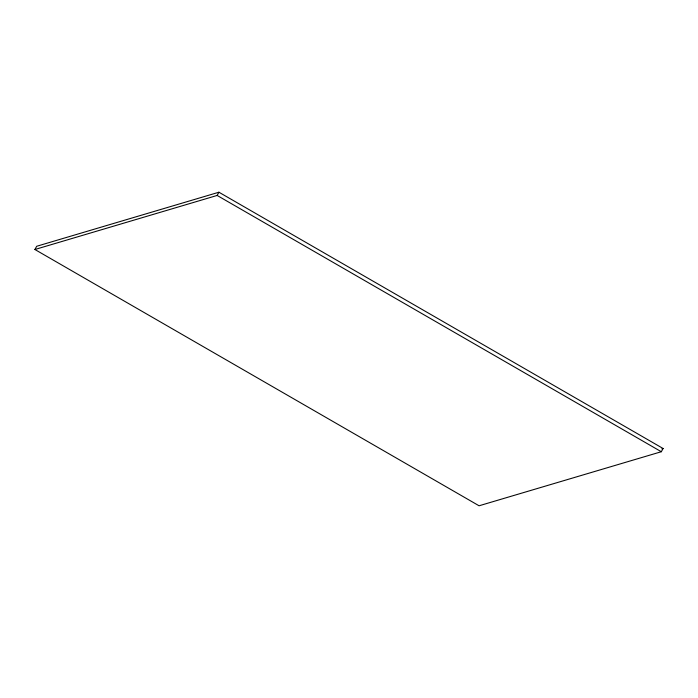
<?xml version="1.0" encoding="UTF-8"?>
<svg xmlns="http://www.w3.org/2000/svg" width="698" height="698" viewBox="0 0 698 698"><rect width="100%" height="100%" fill="white"/><g stroke="black" fill="none" stroke-linecap="round" stroke-linejoin="round"><path stroke-width="1.05" d="M34.9 249.5L36.689 246.272L218.928 192.22L663.1 448.5L661.311 451.728L479.072 505.78L34.9 249.5L217.139 195.449L218.928 192.22M661.861 448.866L663.1 448.5M217.139 195.449L661.311 451.728"/></g></svg>
